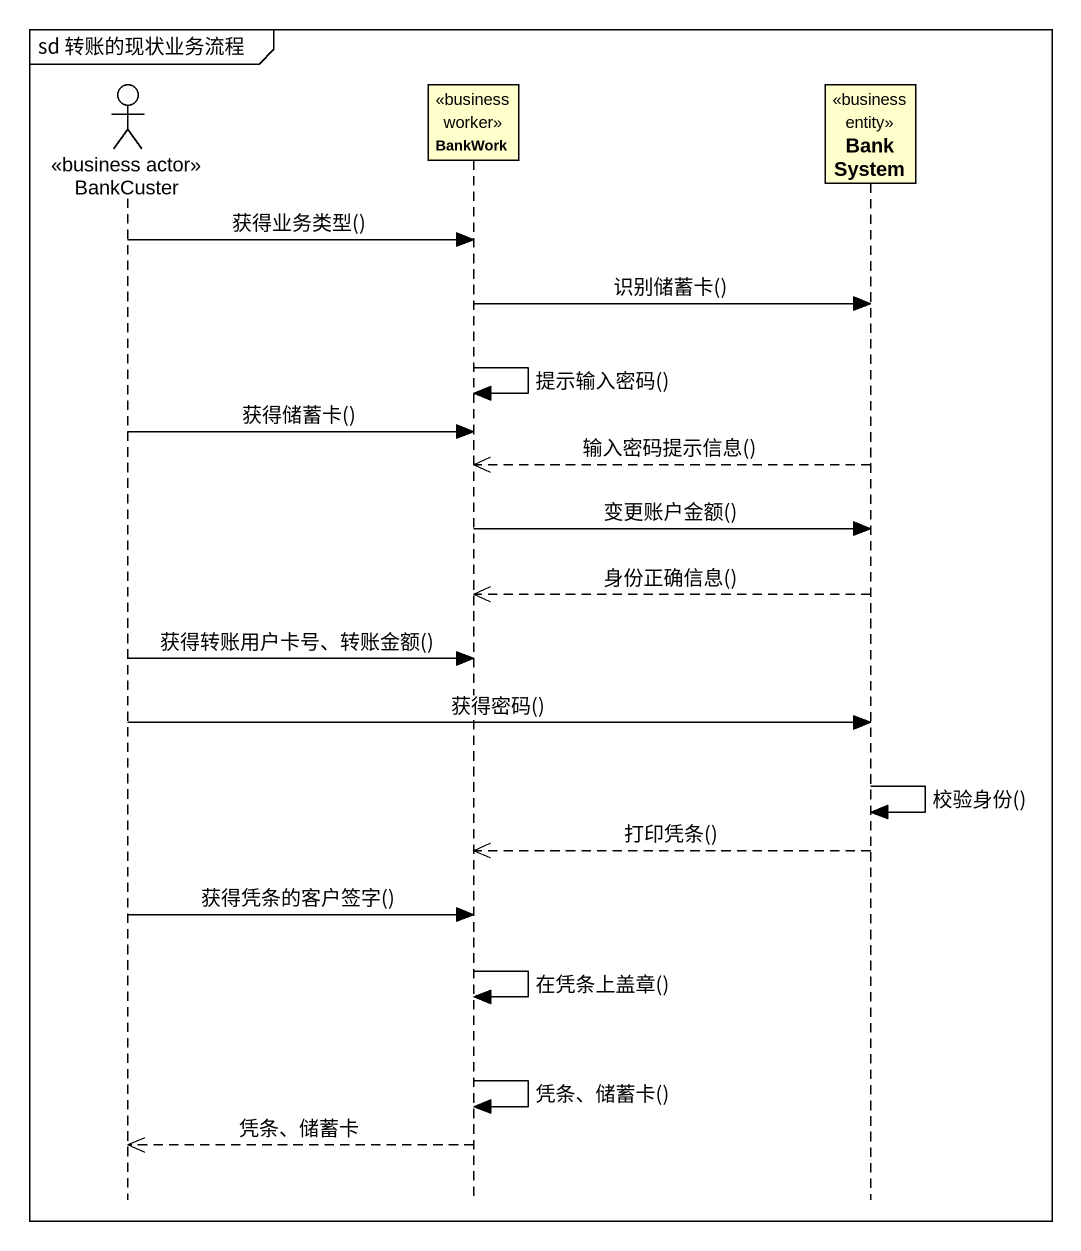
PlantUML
@startuml
mainframe sd 转账的现状业务流程
hide footbox
actor BankCuster <<business actor>>
participant BankWork <<business worker>>
participant BankSystem <<business entity>>

BankCuster -> BankWork : 获得业务类型()
BankWork -> BankSystem : 识别储蓄卡()
BankWork -> BankWork : 提示输入密码()
BankCuster -> BankWork : 获得储蓄卡()
BankSystem -->> BankWork : 输入密码提示信息()
BankWork -> BankSystem : 变更账户金额()
BankSystem -->> BankWork : 身份正确信息()
BankCuster -> BankWork : 获得转账用户卡号、转账金额()
BankCuster -> BankSystem : 获得密码()
BankSystem -> BankSystem : 校验身份()
BankSystem -->> BankWork : 打印凭条()
BankCuster -> BankWork : 获得凭条的客户签字()
BankWork -> BankWork : 在凭条上盖章()
BankWork -> BankWork : 凭条、储蓄卡()
BankWork -->> BankCuster : 凭条、储蓄卡
@enduml
